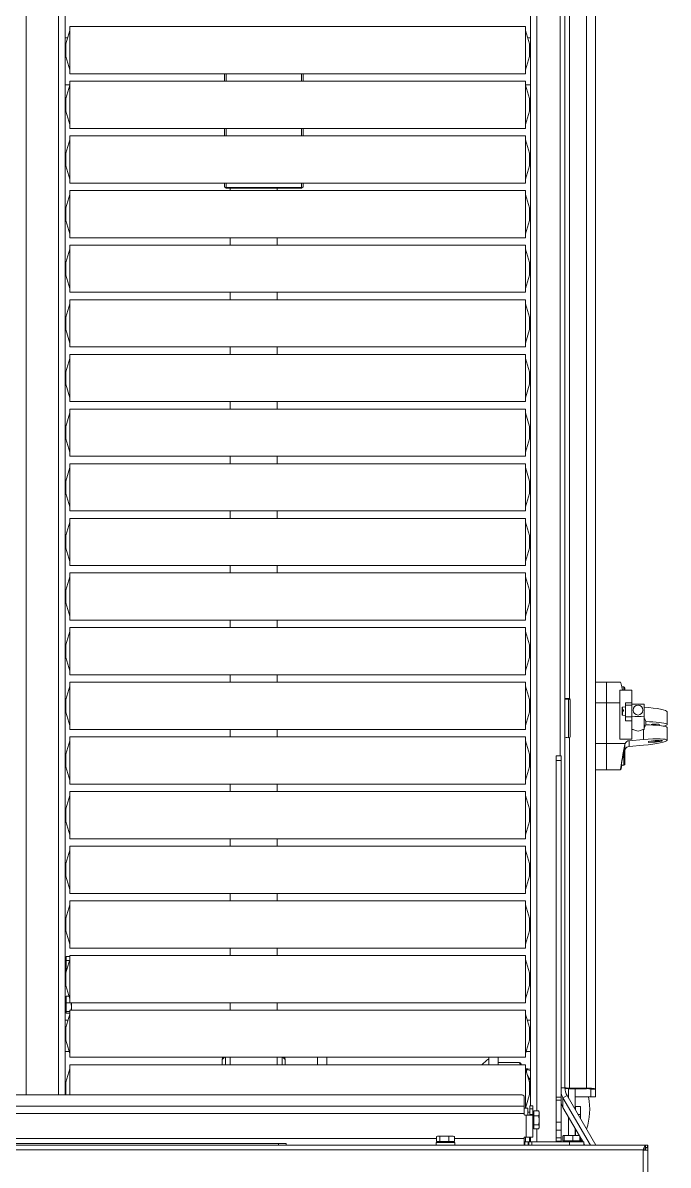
# Model space of a CAD drawing. Header units: millimetres. Extents: x -187347 to 135007, y -6415 to 292048.
# Drawn here: x -54872 to -54462, y 30257 to 30984 of the extents above; entities that cross this region are included whole.
import ezdxf

# ---------------------------------------------------------------- set-up
doc = ezdxf.new("R2010")
doc.units = ezdxf.units.MM
doc.header["$LTSCALE"] = 100
doc.layers.get('0').update_dxf_attribs({"lineweight": 18})
doc.layers.add('Layout Multivac', color=2, linetype='Continuous')

# ---------------------------------------------------------------- blocks, each defined once
blk = doc.blocks.new('I310 MD_right to left')
at = {"color": 0, "linetype": 'Continuous', "lineweight": 18}
for p, q in [((280.42, 381), (280.42, -325.3)), ((283.29, 381), (283.29, -325.3)), ((280.42, -325.3), (283.29, -325.3)), ((280.42, -325.3), (280.42, -326.7)), ((280.42, -326.7), (281.92, -326.7)), ((280.42, -326.9), (280.42, -326.7)), ((281.92, -325.3), (281.92, -326.7)), ((281.92, -326.7), (281.92, -326.9)), ((282.62, -325.5), (282.62, -325.3)), ((282.62, -326), (282.62, -325.5)), ((282.62, -325.5), (283.12, -325.5)), ((283.07, -326), (282.62, -326)), ((282.92, -325.3), (283.25, -325.62)), ((283.29, -325.5), (283.29, -325.3)), ((283.29, -325.5), (712.25, -325.5)), ((281.92, -326.9), (280.42, -326.9)), ((280.42, -328.5), (280.42, -327)), ((280.42, -327), (280.6, -327)), ((280.42, -327), (280.42, -328.5)), ((280.42, -327), (280.42, -327)), ((280.6, -328.5), (280.42, -328.5)), ((280.42, -328.5), (280.42, -328.5)), ((280.6, -327), (280.6, -328.5)), ((281.92, -327), (280.6, -327)), ((281.92, -328.5), (280.6, -328.5)), ((281.92, -327), (281.92, -328.5)), ((712.59, -328.5), (281.92, -328.5)), ((313.46, -328.5), (331.78, -360)), ((316.93, -328.5), (334.38, -358.51)), ((321.12, -329.61), (320.47, -328.5)), ((321.12, -328.5), (321.12, -330.5)), ((321.12, -330.5), (330.12, -330.5)), ((323.67, -334.01), (321.63, -330.5)), ((322.98, -330.5), (322.32, -331.67)), ((323.32, -333.4), (323.32, -330.5)), ((323.67, -334.29), (323.67, -331.1)), ((323.67, -331.1), (328.06, -331.1)), ((324.68, -330.5), (324.68, -331.1)), ((328.06, -334.29), (328.06, -331.1)), ((328.06, -331.1), (333.51, -331.1)), ((330.12, -330.5), (330.12, -328.5)), ((330.12, -330.5), (354.12, -330.5)), ((333.51, -334.29), (333.51, -331.1)), ((333.51, -331.1), (334.56, -331.1)), ((333.56, -331.1), (333.56, -330.5)), ((334.56, -334.29), (334.56, -331.1)), ((335.62, -331), (335.62, -330.5)), ((335.62, -331), (338.62, -331)), ((335.62, -333), (335.62, -331)), ((335.62, -333), (338.62, -333)), ((335.62, -338), (335.62, -333)), ((338.62, -331), (338.62, -330.5)), ((338.62, -333), (338.62, -331)), ((338.62, -338), (338.62, -333)), ((350.92, -338.74), (350.92, -330.5)), ((353.52, -347.5), (353.52, -333.5)), ((357.72, -333.5), (353.52, -333.5)), ((354.12, -328.5), (354.12, -330.5)), ((354.12, -330.5), (356.12, -330.5)), ((355.12, -333.5), (355.12, -330.5)), ((355.12, -332.31), (355.62, -332.31)), ((355.27, -332.31), (355.12, -332.43)), ((355.12, -333.17), (355.62, -333.11)), ((355.62, -333.5), (355.62, -330.5)), ((356.12, -330.5), (356.12, -328.5)), ((356.12, -330.5), (356.62, -330.5)), ((356.62, -330.5), (356.62, -328.5)), ((356.62, -330.5), (358.62, -330.5)), ((357.72, -347.5), (357.72, -333.5)), ((357.72, -333.5), (358.62, -333.5)), ((358.12, -333.5), (358.12, -330.5)), ((358.62, -328.5), (358.62, -330.5)), ((358.62, -330.5), (359.12, -330.5)), ((359.12, -328.5), (359.12, -332.7)), ((359.12, -332.7), (359.12, -333)), ((359.12, -332.7), (403.4, -332.7)), ((403.13, -328.5), (403.13, -330.1)), ((403.13, -330.1), (415.13, -330.1)), ((403.4, -333.89), (403.4, -330.7)), ((403.4, -330.7), (406.91, -330.7)), ((405.16, -334.1), (403.4, -333.89)), ((403.71, -333.99), (404.13, -334.1)), ((404.69, -330.1), (404.69, -330.7)), ((406.91, -333.89), (405.16, -334.1)), ((406.91, -333.89), (406.91, -330.7)), ((406.91, -330.7), (412.64, -330.7)), ((409.78, -334.1), (406.91, -333.89)), ((412.64, -333.89), (409.78, -334.1)), ((412.64, -333.89), (412.64, -330.7)), ((412.64, -330.7), (414.85, -330.7)), ((413.57, -330.7), (413.57, -330.1)), ((414.52, -333.95), (413.74, -334.1)), ((414.13, -334.1), (414.54, -333.99)), ((414.85, -333.89), (414.85, -330.7)), ((414.85, -332.7), (1015.4, -332.7)), ((415.13, -330.1), (415.13, -328.5)), ((510.42, -329.5), (510.42, -328.5)), ((515.42, -329.5), (510.42, -329.5)), ((515.42, -329.5), (515.42, -328.5)), ((916.92, -329.5), (515.42, -329.5)), ((325.87, -334.5), (323.67, -334.29)), ((334.38, -352.41), (323.91, -334.41)), ((324.03, -334.48), (324.12, -334.5)), ((325.87, -334.5), (324.12, -334.5)), ((328.06, -334.29), (325.87, -334.5)), ((325.87, -334.5), (330.78, -334.5)), ((326.32, -338.56), (326.32, -334.5)), ((326.62, -339.08), (326.62, -334.5)), ((330.78, -334.5), (328.06, -334.29)), ((333.51, -334.29), (330.78, -334.5)), ((330.78, -334.5), (334.03, -334.5)), ((330.82, -346.3), (330.82, -334.5)), ((332.37, -334.5), (334.56, -334.29)), ((334.56, -334.29), (334.03, -334.5)), ((334.12, -334.5), (334.2, -334.48)), ((335.62, -338), (338.62, -338)), ((335.62, -343), (335.62, -338)), ((338.62, -343), (338.62, -338)), ((349.67, -338.93), (349.52, -339.5)), ((349.52, -339.5), (349.52, -340.01)), ((349.72, -341.28), (349.52, -340.01)), ((349.52, -340.01), (349.52, -344.16)), ((349.52, -344.16), (349.72, -341.28)), ((349.72, -338.74), (352.92, -338.74)), ((349.72, -341.28), (352.92, -341.28)), ((352.92, -338.74), (352.92, -341.28)), ((353.52, -340.06), (352.92, -340.06)), ((352.92, -341.28), (352.92, -347.04)), ((404.13, -334.1), (405.16, -334.1)), ((405.16, -334.1), (409.78, -334.1)), ((409.78, -334.1), (413.74, -334.1)), ((413.74, -334.1), (414.13, -334.1)), ((323.32, -348), (323.32, -345.45)), ((323.32, -353), (323.32, -348)), ((323.32, -348), (324.81, -348)), ((335.62, -343), (338.62, -343)), ((335.62, -356.98), (335.62, -343)), ((338.62, -356.98), (338.62, -343)), ((349.72, -347.04), (349.52, -344.16)), ((349.52, -344.16), (349.52, -348.65)), ((349.52, -348.65), (349.72, -347.04)), ((349.72, -347.04), (352.92, -347.04)), ((352.92, -347.04), (352.92, -350.26)), ((353.52, -347.5), (357.72, -347.5)), ((353.52, -347.5), (353.52, -348)), ((353.52, -348), (355.52, -348)), ((353.52, -348), (353.52, -351.5)), ((355.52, -348), (355.52, -347.5)), ((355.52, -348), (355.52, -351.5)), ((356.72, -352), (356.72, -347.5)), ((357.72, -347.5), (358.62, -347.5)), ((359.12, -348), (359.12, -348.59)), ((326.32, -353), (323.32, -353)), ((326.32, -350.61), (326.32, -353)), ((326.62, -364.35), (326.62, -351.12)), ((334.38, -352.41), (334.38, -358.51)), ((349.72, -350.26), (349.52, -348.65)), ((349.52, -348.65), (349.52, -349.5)), ((349.52, -349.5), (349.67, -350.07)), ((349.69, -350.05), (349.72, -350.26)), ((349.72, -350.26), (352.92, -350.26)), ((350.92, -1341.37), (350.92, -350.26)), ((352.92, -348.94), (353.52, -348.94)), ((355.52, -351.5), (353.52, -351.5)), ((353.52, -351.5), (353.52, -353.5)), ((353.52, -353.5), (355.52, -353.5)), ((355.12, -1345.03), (355.12, -353.5)), ((355.52, -349.5), (356.72, -349.5)), ((355.52, -353.5), (355.52, -351.5)), ((358.12, -352.05), (355.62, -360.55)), ((356.72, -352), (359.12, -352)), ((358.12, -379.55), (358.12, -352)), ((359.12, -348.59), (359.12, -353.26)), ((359.12, -348.59), (1071.12, -348.59)), ((359.12, -353.26), (1071.12, -353.26)), ((359.12, -353.26), (359.12, -359.09)), ((316.62, -359.07), (313.62, -359.07)), ((313.62, -359.14), (313.62, -359.07)), ((316.62, -359.14), (313.62, -359.14)), ((313.62, -364), (313.62, -359.14)), ((326.62, -359.07), (316.62, -359.07)), ((316.62, -359.07), (316.62, -359.14)), ((316.62, -364), (316.62, -359.14)), ((330.82, -364.35), (330.82, -358.34)), ((331.78, -360), (334.38, -358.51)), ((335.62, -356.98), (338.62, -356.98)), ((335.62, -358.94), (335.62, -356.98)), ((335.62, -358.94), (338.62, -358.94)), ((335.62, -572.95), (335.62, -358.94)), ((338.62, -358.94), (338.62, -356.98)), ((338.62, -572.95), (338.62, -358.94)), ((355.62, -362.05), (355.12, -362.05)), ((355.62, -368.55), (355.62, -360.55)), ((361.12, -360.5), (1069.12, -360.5)), ((648.12, -379.55), (648.12, -360.5)), ((650.62, -360.55), (650.61, -360.5)), ((650.62, -368.55), (650.62, -360.55)), ((651.12, -362.05), (650.62, -362.05)), ((651.12, -1345.03), (651.12, -360.5)), ((655.32, -1341.37), (655.32, -360.5)), ((675.92, -1341.37), (675.92, -360.5)), ((316.62, -364), (313.62, -364)), ((313.62, -364), (313.62, -1229.5)), ((319.42, -364.35), (319.42, -364.71)), ((319.42, -364.35), (330.32, -364.35)), ((319.42, -364.71), (319.42, -1230.21)), ((319.42, -364.71), (330.32, -364.71)), ((330.32, -364.71), (330.32, -364.35)), ((330.32, -364.71), (330.32, -587.54)), ((333.12, -1224.3), (333.12, -364.96)), ((333.12, -364.96), (335.62, -364.96)), ((355.12, -367.05), (355.62, -367.05)), ((355.73, -368.9), (355.12, -368.83)), ((355.62, -368.55), (358.12, -377.05)), ((648.12, -377.05), (650.62, -368.55)), ((650.62, -367.05), (651.12, -367.05)), ((356.76, -372.57), (355.82, -370.96)), ((356.74, -376.28), (357.62, -376.29)), ((356.86, -372.75), (356.76, -372.57)), ((357.62, -377), (356.78, -377)), ((357.62, -375.35), (357.62, -376.29)), ((357.62, -376.29), (357.62, -377)), ((357.62, -376.29), (357.9, -376.29)), ((358.11, -377), (357.62, -377)), ((358.12, -379.55), (648.12, -379.55)), ((648.12, -384.29), (358.12, -384.29)), ((358.12, -414.29), (358.12, -384.29)), ((361.33, -380.5), (360.78, -379.55)), ((361.45, -379.55), (362.2, -381)), ((362.2, -381), (375.62, -381)), ((375.62, -384.29), (375.62, -379.55)), ((381.62, -384.29), (381.62, -379.55)), ((484.62, -379.55), (484.62, -384.29)), ((490.62, -379.55), (490.62, -384.29)), ((511.12, -382.97), (511.12, -379.55)), ((511.12, -382.97), (512.57, -384.29)), ((513.12, -379.55), (513.12, -384.29)), ((516.12, -379.55), (516.12, -384.29)), ((546.12, -384.29), (546.12, -379.55)), ((549.12, -384.29), (549.12, -379.55)), ((549.68, -384.29), (551.12, -382.97)), ((551.12, -379.55), (551.12, -382.97)), ((648.12, -414.29), (648.12, -384.29)), ((357.79, -387.93), (355.12, -387.93)), ((358.12, -386.79), (355.62, -395.29)), ((650.62, -395.29), (648.12, -386.79)), ((651.12, -387.93), (648.46, -387.93)), ((355.62, -396.79), (355.12, -396.79)), ((355.62, -403.29), (355.62, -395.29)), ((650.62, -403.29), (650.62, -395.29)), ((651.12, -396.79), (650.62, -396.79)), ((355.12, -401.79), (355.62, -401.79)), ((355.62, -403.29), (358.12, -411.79)), ((648.12, -411.79), (650.62, -403.29)), ((650.62, -401.79), (651.12, -401.79)), ((355.12, -407.93), (356.99, -407.93)), ((648.12, -412.29), (650.52, -412.29)), ((648.12, -413.48), (650.52, -413.48)), ((649.26, -407.93), (651.12, -407.93)), ((650.52, -412.29), (650.52, -413.48)), ((651.12, -413.34), (650.52, -413.34)), ((650.52, -413.48), (650.52, -418.97)), ((358.12, -414.29), (648.12, -414.29)), ((648.12, -419.03), (358.12, -419.03)), ((358.12, -449.03), (358.12, -419.03)), ((516.12, -414.29), (516.12, -419.03)), ((546.12, -419.03), (546.12, -414.29)), ((647.12, -416.23), (647.27, -414.29)), ((647.12, -414.29), (647.12, -416.23)), ((647.12, -416.23), (647.12, -419.03)), ((647.33, -418.97), (650.52, -418.97)), ((648.12, -449.03), (648.12, -419.03)), ((650.52, -418.97), (650.52, -423.27)), ((358.12, -421.53), (355.62, -430.03)), ((650.62, -430.03), (648.12, -421.53)), ((648.63, -423.27), (650.52, -423.27)), ((650.52, -422.22), (651.12, -422.22)), ((355.62, -431.53), (355.12, -431.53)), ((355.62, -438.03), (355.62, -430.03)), ((650.62, -438.03), (650.62, -430.03)), ((651.12, -431.53), (650.62, -431.53)), ((355.12, -436.53), (355.62, -436.53)), ((355.62, -438.03), (358.12, -446.53)), ((648.12, -446.53), (650.62, -438.03)), ((650.04, -439.99), (650.52, -439.99)), ((650.52, -438.37), (650.52, -439.99)), ((650.52, -439.99), (650.52, -445.76)), ((651.12, -438.15), (650.58, -438.15)), ((650.62, -436.53), (651.12, -436.53)), ((358.12, -449.03), (648.12, -449.03)), ((516.12, -449.03), (516.12, -453.77)), ((546.12, -453.77), (546.12, -449.03)), ((648.12, -448.36), (650.52, -448.36)), ((648.35, -445.76), (650.52, -445.76)), ((650.52, -445.76), (650.52, -448.36)), ((650.52, -447.03), (651.12, -447.03)), ((358.12, -456.27), (355.62, -464.77)), ((648.12, -453.77), (358.12, -453.77)), ((358.12, -483.77), (358.12, -453.77)), ((648.12, -483.77), (648.12, -453.77)), ((650.62, -464.77), (648.12, -456.27)), ((355.62, -472.77), (355.62, -464.77)), ((650.62, -472.77), (650.62, -464.77)), ((355.62, -466.27), (355.12, -466.27)), ((355.12, -471.27), (355.62, -471.27)), ((651.12, -466.27), (650.62, -466.27)), ((650.62, -471.27), (651.12, -471.27)), ((355.62, -472.77), (358.12, -481.27)), ((648.12, -481.27), (650.62, -472.77)), ((358.12, -483.77), (648.12, -483.77)), ((516.12, -483.77), (516.12, -488.5)), ((546.12, -488.5), (546.12, -483.77)), ((358.12, -491), (355.62, -499.5)), ((648.12, -488.5), (358.12, -488.5)), ((358.12, -518.5), (358.12, -488.5)), ((648.12, -518.5), (648.12, -488.5)), ((650.62, -499.5), (648.12, -491)), ((355.62, -501), (355.12, -501)), ((355.62, -507.5), (355.62, -499.5)), ((650.62, -507.5), (650.62, -499.5)), ((651.12, -501), (650.62, -501)), ((355.12, -506), (355.62, -506)), ((355.62, -507.5), (358.12, -516)), ((648.12, -516), (650.62, -507.5)), ((650.62, -506), (651.12, -506)), ((358.12, -518.5), (648.12, -518.5)), ((516.12, -518.5), (516.12, -523.24)), ((546.12, -523.24), (546.12, -518.5)), ((358.12, -525.74), (355.62, -534.24)), ((648.12, -523.24), (358.12, -523.24)), ((358.12, -553.24), (358.12, -523.24)), ((648.12, -553.24), (648.12, -523.24)), ((650.62, -534.24), (648.12, -525.74)), ((355.62, -535.74), (355.12, -535.74)), ((355.62, -542.24), (355.62, -534.24)), ((650.62, -542.24), (650.62, -534.24)), ((651.12, -535.74), (650.62, -535.74)), ((355.12, -540.74), (355.62, -540.74)), ((355.62, -542.24), (358.12, -550.74)), ((648.12, -550.74), (650.62, -542.24)), ((650.62, -540.74), (651.12, -540.74)), ((358.12, -553.24), (648.12, -553.24)), ((648.12, -557.98), (358.12, -557.98)), ((358.12, -587.98), (358.12, -557.98)), ((516.12, -553.24), (516.12, -557.98)), ((546.12, -557.98), (546.12, -553.24)), ((648.12, -587.98), (648.12, -557.98)), ((358.12, -560.48), (355.62, -568.98)), ((650.62, -568.98), (648.12, -560.48)), ((295.12, -579.52), (295.12, -570.52)), ((297.19, -570.02), (295.62, -570.02)), ((295.62, -570.02), (295.62, -578.74)), ((306.62, -566.97), (297.7, -566.97)), ((313.62, -566.97), (306.62, -566.97)), ((306.62, -583.8), (306.62, -566.97)), ((335.62, -572.95), (338.62, -572.95)), ((335.62, -576), (335.62, -572.95)), ((338.62, -576), (338.62, -572.95)), ((355.62, -570.48), (355.12, -570.48)), ((355.62, -576.98), (355.62, -568.98)), ((650.62, -576.98), (650.62, -568.98)), ((651.12, -570.48), (650.62, -570.48)), ((295.04, -579.51), (294.84, -580.14)), ((295.04, -583.16), (295.04, -579.51)), ((335.62, -576), (338.62, -576)), ((336.12, -1224.3), (336.12, -576)), ((355.12, -575.48), (355.62, -575.48)), ((355.62, -576.98), (358.12, -585.48)), ((648.12, -585.48), (650.62, -576.98)), ((650.62, -575.48), (651.12, -575.48)), ((268.12, -585.84), (268.12, -593.88)), ((271.37, -585.26), (275.62, -584.6)), ((271.37, -585.86), (271.37, -585.26)), ((275.62, -585.79), (271.37, -585.86)), ((271.62, -585.85), (271.62, -585.46)), ((275.62, -585), (271.79, -585.27)), ((275.62, -585.01), (271.82, -585.27)), ((271.82, -585.27), (271.82, -585.81)), ((271.82, -585.81), (272.31, -585.84)), ((275.62, -584.6), (279.87, -584.53)), ((275.62, -585), (275.62, -584.6)), ((279.09, -585.25), (275.62, -585)), ((279.08, -585.25), (275.62, -585.01)), ((279.87, -585.13), (275.62, -585.79)), ((277.2, -585.54), (277.03, -585.53)), ((279.87, -584.53), (279.87, -585.13)), ((283.12, -582.72), (292.35, -581.92)), ((283.12, -586.38), (292.35, -585.58)), ((283.12, -592.73), (283.12, -586.38)), ((298.12, -586.65), (290.62, -586.65)), ((290.62, -586.65), (290.62, -598.2)), ((292.35, -585.58), (292.35, -581.92)), ((294.84, -583.8), (295.04, -583.16)), ((294.84, -583.8), (306.62, -583.8)), ((298.12, -586.65), (298.12, -617.65)), ((306.62, -609.6), (306.62, -583.8)), ((313.62, -583.8), (306.62, -583.8)), ((329.78, -588.03), (329.78, -611.86)), ((330.32, -587.54), (330.28, -587.54)), ((330.82, -611.99), (330.82, -587.54)), ((358.12, -587.98), (648.12, -587.98)), ((516.12, -587.98), (516.12, -592.72)), ((546.12, -592.72), (546.12, -587.98)), ((273.12, -595.24), (273.12, -595.97)), ((282.62, -596.02), (282.02, -594.87)), ((282.62, -600.86), (282.62, -592.73)), ((283.62, -592.73), (283.12, -592.73)), ((290.62, -592.73), (289.62, -592.73)), ((358.12, -595.22), (355.62, -603.72)), ((648.12, -592.72), (358.12, -592.72)), ((358.12, -622.72), (358.12, -592.72)), ((648.12, -622.72), (648.12, -592.72)), ((650.62, -603.72), (648.12, -595.22)), ((268.12, -595.86), (268.12, -603.9)), ((278.12, -595.97), (278.12, -595.6)), ((278.27, -595.86), (278.12, -595.76)), ((281.72, -597.68), (281.72, -595.7)), ((282.62, -608.8), (282.62, -600.86)), ((294.62, -598.2), (290.62, -598.2)), ((290.62, -600.43), (290.62, -598.2)), ((290.62, -600.86), (290.62, -600.43)), ((294.62, -600.73), (290.62, -600.73)), ((290.62, -600.86), (290.62, -608.8)), ((294.62, -600.73), (294.62, -598.2)), ((294.62, -608.21), (294.62, -600.73)), ((296.44, -601.8), (294.62, -601.64)), ((296.44, -604.31), (296.44, -601.8)), ((296.62, -602), (296.62, -604.28)), ((294.62, -608.21), (290.62, -608.21)), ((290.62, -609.61), (290.62, -608.8)), ((294.62, -609.61), (290.62, -609.61)), ((290.62, -609.61), (290.62, -617.65)), ((294.62, -607.14), (296.44, -606.99)), ((294.62, -609.61), (294.62, -608.21)), ((295.77, -605.11), (295.77, -604.32)), ((296.44, -606.99), (296.44, -605.1)), ((296.62, -604.5), (296.62, -605.08)), ((296.62, -605.08), (296.62, -606.79)), ((298.12, -609.6), (306.62, -609.6)), ((306.62, -622.77), (306.62, -609.6)), ((313.62, -609.6), (306.62, -609.6)), ((355.62, -605.22), (355.12, -605.22)), ((355.62, -611.72), (355.62, -603.72)), ((650.62, -611.72), (650.62, -603.72)), ((651.12, -605.22), (650.62, -605.22)), ((330.28, -611.99), (330.28, -612.35)), ((330.28, -611.99), (330.32, -611.99)), ((330.28, -612.35), (330.32, -612.35)), ((330.32, -611.99), (330.32, -612.35)), ((330.32, -612.35), (330.32, -1230.21)), ((355.12, -610.22), (355.62, -610.22)), ((355.62, -611.72), (358.12, -620.22)), ((648.12, -620.22), (650.62, -611.72)), ((650.62, -610.22), (651.12, -610.22)), ((290.62, -617.65), (298.12, -617.65)), ((295.12, -619.22), (295.12, -617.65)), ((295.62, -617.65), (295.62, -619.54)), ((295.62, -619.54), (295.62, -619.72)), ((295.62, -619.72), (296.93, -619.72)), ((297.7, -622.77), (306.62, -622.77)), ((306.62, -622.77), (313.62, -622.77)), ((358.12, -622.72), (648.12, -622.72)), ((516.12, -622.72), (516.12, -627.46)), ((546.12, -627.46), (546.12, -622.72)), ((358.12, -629.96), (355.62, -638.46)), ((648.12, -627.46), (358.12, -627.46)), ((358.12, -657.46), (358.12, -627.46)), ((648.12, -657.46), (648.12, -627.46)), ((650.62, -638.46), (648.12, -629.96)), ((355.62, -646.46), (355.62, -638.46)), ((650.62, -646.46), (650.62, -638.46)), ((355.62, -639.96), (355.12, -639.96)), ((355.12, -644.96), (355.62, -644.96)), ((651.12, -639.96), (650.62, -639.96)), ((650.62, -644.96), (651.12, -644.96)), ((355.62, -646.46), (358.12, -654.96)), ((648.12, -654.96), (650.62, -646.46)), ((358.12, -657.46), (648.12, -657.46)), ((516.12, -657.46), (516.12, -662.2)), ((546.12, -662.2), (546.12, -657.46)), ((358.12, -664.7), (355.62, -673.2)), ((648.12, -662.2), (358.12, -662.2)), ((358.12, -692.2), (358.12, -662.2)), ((648.12, -692.2), (648.12, -662.2)), ((650.62, -673.2), (648.12, -664.7)), ((355.62, -674.7), (355.12, -674.7)), ((355.62, -681.2), (355.62, -673.2)), ((650.62, -681.2), (650.62, -673.2)), ((651.12, -674.7), (650.62, -674.7)), ((355.12, -679.7), (355.62, -679.7)), ((355.62, -681.2), (358.12, -689.7)), ((648.12, -689.7), (650.62, -681.2)), ((650.62, -679.7), (651.12, -679.7)), ((358.12, -692.2), (648.12, -692.2)), ((648.12, -696.94), (358.12, -696.94)), ((358.12, -726.94), (358.12, -696.94)), ((516.12, -692.2), (516.12, -696.94)), ((546.12, -696.94), (546.12, -692.2)), ((648.12, -726.94), (648.12, -696.94)), ((358.12, -699.44), (355.62, -707.94)), ((650.62, -707.94), (648.12, -699.44)), ((355.62, -709.44), (355.12, -709.44)), ((355.62, -715.94), (355.62, -707.94)), ((650.62, -715.94), (650.62, -707.94)), ((651.12, -709.44), (650.62, -709.44)), ((355.12, -714.44), (355.62, -714.44)), ((355.62, -715.94), (358.12, -724.44)), ((648.12, -724.44), (650.62, -715.94)), ((650.62, -714.44), (651.12, -714.44)), ((358.12, -726.94), (648.12, -726.94)), ((648.12, -731.68), (358.12, -731.68)), ((358.12, -761.68), (358.12, -731.68)), ((516.12, -726.94), (516.12, -731.68)), ((546.12, -731.68), (546.12, -726.94)), ((648.12, -761.68), (648.12, -731.68)), ((358.12, -734.18), (355.62, -742.68)), ((650.62, -742.68), (648.12, -734.18)), ((355.62, -744.18), (355.12, -744.18)), ((355.62, -750.68), (355.62, -742.68)), ((650.62, -750.68), (650.62, -742.68)), ((651.12, -744.18), (650.62, -744.18)), ((355.12, -749.18), (355.62, -749.18)), ((355.62, -750.68), (358.12, -759.18)), ((648.12, -759.18), (650.62, -750.68)), ((650.62, -749.18), (651.12, -749.18)), ((358.12, -761.68), (648.12, -761.68)), ((516.12, -761.68), (516.12, -766.42)), ((546.12, -766.42), (546.12, -761.68)), ((358.12, -768.92), (355.62, -777.42)), ((648.12, -766.42), (358.12, -766.42)), ((358.12, -796.42), (358.12, -766.42)), ((648.12, -796.42), (648.12, -766.42)), ((650.62, -777.42), (648.12, -768.92)), ((355.62, -778.92), (355.12, -778.92)), ((355.12, -783.92), (355.62, -783.92)), ((355.62, -785.42), (355.62, -777.42)), ((650.62, -785.42), (650.62, -777.42)), ((651.12, -778.92), (650.62, -778.92)), ((650.62, -783.92), (651.12, -783.92)), ((355.62, -785.42), (358.12, -793.92)), ((648.12, -793.92), (650.62, -785.42)), ((358.12, -796.42), (648.12, -796.42)), ((516.12, -796.42), (516.12, -801.16)), ((546.12, -801.16), (546.12, -796.42)), ((358.12, -803.66), (355.62, -812.16)), ((648.12, -801.16), (358.12, -801.16)), ((358.12, -831.16), (358.12, -801.16)), ((648.12, -831.16), (648.12, -801.16)), ((650.62, -812.16), (648.12, -803.66)), ((355.62, -820.16), (355.62, -812.16)), ((650.62, -820.16), (650.62, -812.16)), ((355.62, -813.66), (355.12, -813.66)), ((355.12, -818.66), (355.62, -818.66)), ((355.62, -820.16), (358.12, -828.66)), ((648.12, -828.66), (650.62, -820.16)), ((651.12, -813.66), (650.62, -813.66)), ((650.62, -818.66), (651.12, -818.66)), ((358.12, -831.16), (648.12, -831.16)), ((516.12, -831.16), (516.12, -835.9)), ((546.12, -835.9), (546.12, -831.16)), ((358.12, -838.4), (355.62, -846.9)), ((648.12, -835.9), (358.12, -835.9)), ((358.12, -865.9), (358.12, -835.9)), ((648.12, -865.9), (648.12, -835.9)), ((650.62, -846.9), (648.12, -838.4)), ((355.62, -848.4), (355.12, -848.4)), ((355.62, -854.9), (355.62, -846.9)), ((650.62, -854.9), (650.62, -846.9)), ((651.12, -848.4), (650.62, -848.4)), ((355.12, -853.4), (355.62, -853.4)), ((355.62, -854.9), (358.12, -863.4)), ((648.12, -863.4), (650.62, -854.9)), ((650.62, -853.4), (651.12, -853.4)), ((358.12, -865.9), (648.12, -865.9)), ((648.12, -870.63), (358.12, -870.63)), ((358.12, -900.63), (358.12, -870.63)), ((516.12, -865.9), (516.12, -870.63)), ((546.12, -870.63), (546.12, -865.9)), ((648.12, -900.63), (648.12, -870.63)), ((358.12, -873.13), (355.62, -881.63)), ((650.62, -881.63), (648.12, -873.13)), ((355.62, -883.13), (355.12, -883.13)), ((355.62, -889.63), (355.62, -881.63)), ((650.62, -889.63), (650.62, -881.63)), ((651.12, -883.13), (650.62, -883.13)), ((355.12, -888.13), (355.62, -888.13)), ((355.62, -889.63), (358.12, -898.13)), ((648.12, -898.13), (650.62, -889.63)), ((650.62, -888.13), (651.12, -888.13)), ((358.12, -900.63), (648.12, -900.63)), ((648.12, -905.37), (358.12, -905.37)), ((358.12, -935.37), (358.12, -905.37)), ((516.12, -900.63), (516.12, -905.37)), ((546.12, -905.37), (546.12, -900.63)), ((648.12, -935.37), (648.12, -905.37)), ((358.12, -907.87), (355.62, -916.37)), ((650.62, -916.37), (648.12, -907.87)), ((355.62, -917.87), (355.12, -917.87)), ((355.62, -924.37), (355.62, -916.37)), ((650.62, -924.37), (650.62, -916.37)), ((651.12, -917.87), (650.62, -917.87)), ((355.12, -922.87), (355.62, -922.87)), ((355.62, -924.37), (358.12, -932.87)), ((648.12, -932.87), (650.62, -924.37)), ((650.62, -922.87), (651.12, -922.87)), ((358.12, -935.37), (648.12, -935.37)), ((499.62, -937.72), (500.62, -936.81)), ((500.62, -936.81), (500.62, -937.3)), ((500.62, -936.81), (548.62, -936.81)), ((516.12, -935.37), (516.12, -936.81)), ((546.12, -936.81), (546.12, -935.37)), ((548.62, -936.81), (548.62, -937.3)), ((548.62, -936.81), (549.62, -937.72)), ((358.12, -942.61), (355.62, -951.11)), ((648.12, -940.11), (358.12, -940.11)), ((358.12, -970.11), (358.12, -940.11)), ((499.62, -937.72), (500.62, -937.3)), ((499.62, -940.11), (499.62, -937.72)), ((500.62, -937.3), (500.62, -940.11)), ((548.62, -937.3), (500.62, -937.3)), ((548.62, -940.11), (548.62, -937.3)), ((549.62, -937.72), (548.62, -937.3)), ((549.62, -937.72), (549.62, -940.11)), ((648.12, -970.11), (648.12, -940.11)), ((650.62, -951.11), (648.12, -942.61)), ((355.62, -959.11), (355.62, -951.11)), ((650.62, -959.11), (650.62, -951.11)), ((355.62, -952.61), (355.12, -952.61)), ((355.12, -957.61), (355.62, -957.61)), ((651.12, -952.61), (650.62, -952.61)), ((650.62, -957.61), (651.12, -957.61)), ((355.62, -959.11), (358.12, -967.61)), ((648.12, -967.61), (650.62, -959.11)), ((358.12, -970.11), (648.12, -970.11)), ((499.62, -974.85), (499.62, -970.11)), ((500.62, -970.11), (500.62, -974.85)), ((548.62, -974.85), (548.62, -970.11)), ((549.62, -970.11), (549.62, -974.85)), ((358.12, -977.35), (355.62, -985.85)), ((648.12, -974.85), (358.12, -974.85)), ((358.12, -1004.85), (358.12, -974.85)), ((648.12, -1004.85), (648.12, -974.85)), ((650.62, -985.85), (648.12, -977.35)), ((355.62, -987.35), (355.12, -987.35)), ((355.62, -993.85), (355.62, -985.85)), ((650.62, -993.85), (650.62, -985.85)), ((651.12, -987.35), (650.62, -987.35)), ((355.12, -992.35), (355.62, -992.35)), ((355.62, -993.85), (358.12, -1002.35)), ((648.12, -1002.35), (650.62, -993.85)), ((650.62, -992.35), (651.12, -992.35)), ((358.12, -1002.49), (355.12, -1002.49)), ((358.12, -1004.85), (648.12, -1004.85)), ((499.62, -1009.59), (499.62, -1004.85)), ((500.62, -1004.85), (500.62, -1009.59)), ((548.62, -1009.59), (548.62, -1004.85)), ((549.62, -1004.85), (549.62, -1009.59)), ((651.12, -1002.49), (648.12, -1002.49)), ((358.12, -1012.09), (355.62, -1020.59)), ((648.12, -1009.59), (358.12, -1009.59)), ((358.12, -1039.59), (358.12, -1009.59)), ((648.12, -1039.59), (648.12, -1009.59)), ((650.62, -1020.59), (648.12, -1012.09)), ((355.62, -1022.09), (355.12, -1022.09)), ((355.62, -1028.59), (355.62, -1020.59)), ((650.62, -1028.59), (650.62, -1020.59)), ((651.12, -1022.09), (650.62, -1022.09)), ((355.12, -1027.09), (355.62, -1027.09)), ((355.62, -1028.59), (358.12, -1037.09)), ((648.12, -1037.09), (650.62, -1028.59)), ((650.62, -1027.09), (651.12, -1027.09)), ((355.12, -1032.49), (356.77, -1032.49)), ((649.48, -1032.49), (651.12, -1032.49)), ((358.12, -1039.59), (648.12, -1039.59))]:
    blk.add_line(p, q, dxfattribs=at)
at = {"color": 0, "linetype": 'Continuous', "lineweight": 18, "flags": 128}
for points in [[(283.29, -325.5), (282.9, -326.65), (282.55, -327.62), (282.23, -328.27), (281.92, -328.5)], [(403.4, -333.89), (403.64, -333.97), (403.73, -333.98)], [(413.74, -334.1), (412.88, -333.97), (412.64, -333.89)], [(323.67, -334.29), (323.79, -334.37), (324.2, -334.5)], [(334.03, -334.5), (333.62, -334.37), (333.51, -334.29)], [(349.52, -340.01), (349.65, -339.02), (349.72, -338.74)], [(313.62, -364), (313.73, -364.14), (314.06, -364.27), (314.6, -364.4), (315.32, -364.5), (316.2, -364.59), (317.2, -364.66), (318.29, -364.7), (319.42, -364.71)], [(355.12, -369.57), (355.81, -370.11), (356.22, -370.59)], [(355.82, -370.96), (355.14, -370), (355.12, -369.99)], [(355.12, -375.85), (355.85, -376.16), (356.74, -376.28)], [(356.78, -377), (355.38, -376.8), (355.12, -376.68)], [(356.76, -372.57), (356.8, -372.62), (356.82, -372.63)], [(511.46, -384.29), (511.31, -383.94), (511.12, -382.97)], [(551.12, -382.97), (550.94, -383.94), (550.78, -384.29)], [(647.33, -418.97), (647.25, -418.38), (647.12, -416.23)], [(274.53, -585.81), (273.89, -585.75), (273.36, -585.66), (273.17, -585.54), (273.36, -585.43), (273.89, -585.33), (274.07, -585.31)], [(274.07, -585.31), (274.68, -585.27), (275.62, -585.24)], [(275.62, -585.47), (274.76, -585.49), (274.74, -585.49)], [(277.03, -585.53), (276.48, -585.49), (275.62, -585.47)], [(281.72, -595.7), (279.43, -595.65), (277.22, -595.56), (275.16, -595.43), (273.28, -595.26), (271.65, -595.06), (270.29, -594.83), (269.24, -594.57), (268.53, -594.3), (268.17, -594.02), (268.12, -593.88)], [(270.53, -594.87), (270.29, -594.92), (269.24, -595.17), (268.53, -595.44), (268.17, -595.72), (268.17, -596.01), (268.53, -596.29), (269.24, -596.56), (270.29, -596.81), (271.65, -597.04), (273.28, -597.24), (275.16, -597.41), (277.22, -597.54), (279.43, -597.64), (281.72, -597.68)], [(282.62, -593.72), (281.85, -595.2), (281.72, -595.7)], [(273.12, -595.76), (273.02, -595.8), (273.02, -595.92), (273.37, -596.03), (274.03, -596.12), (274.9, -596.17), (275.87, -596.19), (276.8, -596.15), (277.58, -596.08), (278.09, -595.98), (278.27, -595.86), (278.27, -595.86)], [(281.72, -597.68), (282.33, -599.24), (282.62, -599.68)], [(296.44, -604.31), (296.25, -604.31), (295.77, -604.32)], [(296.44, -604.48), (296.25, -604.48), (295.77, -604.47)], [(295.77, -605.11), (296.25, -605.11), (296.44, -605.1)]]:
    blk.add_lwpolyline(points, dxfattribs=at)
at = {"color": 0, "linetype": 'Continuous', "lineweight": 18}
blk.add_circle((286.63, -605.02), 3.13, dxfattribs=at)
for centre, radius, start, end in [((281.08, -324.83), 2.33, 291.28894, 333.16898), ((358.62, -333), 0.5, 270, 0), ((357.62, -351), 40.25, 162.04466, 191.56208), ((358.62, -348), 0.5, 0, 90), ((323.27, -358.88), 12.85, 16.06007, 30.19116), ((323.25, -364.96), 9.87, 0.01179, 30.20325), ((323.27, -364.97), 12.85, 16.06007, 30.19116), ((360.87, -358.73), 1.79, 191.42175, 278.04947), ((318.73, -358.35), 6.04, 249.54663, 276.5567), ((330.41, -406.38), 42.04, 86.31377, 90.11372), ((331.01, -370.71), 6.04, 69.54663, 96.5567), ((356.27, -370.61), 0.565, 217.77326, 282.33776), ((360.73, -376.39), 4, 178.4496, 188.73646), ((362.2, -380), 1, 210, 265.67328), ((357.62, -351), 40.25, 306.60346, 314.82457), ((295.62, -570.52), 0.5, 90, 180), ((292.1, -578.94), 3, 274.82571, 336.3243), ((295.62, -579.52), 0.5, 180, 237.96929), ((274.5, -588.02), 2.55, 84.53114, 116.31752), ((276.07, -593.71), 8.47, 77.4526, 93.00183), ((292.1, -582.59), 3, 274.82571, 336.3243), ((330.27, -588.04), 0.498, 89.78647, 179.78486), ((331.01, -593.54), 6.04, 69.54663, 96.5567), ((283.12, -469.71), 123.02, 269.76716, 270.00003), ((286.62, -596.77), 5.03, 53.37784, 126.62216), ((286.62, -527.92), 73.04, 266.86071, 273.13929), ((296.42, -602), 0.2, 0, 85), ((286.62, -535.27), 73.63, 266.88594, 273.11406), ((296.47, -603.85), 0.465, 266.23695, 289.11159), ((296.47, -604.94), 0.465, 70.88841, 93.76305), ((296.49, -604.8), 0.308, 260.26813, 295.08041), ((296.42, -606.79), 0.2, 275, 0), ((330.27, -611.49), 0.498, 180.21514, 270.21353), ((330.27, -611.85), 0.498, 180.21514, 270.21353), ((330.41, -653.98), 42, 86.29219, 90.1148), ((331.01, -618.35), 6.04, 69.54663, 96.5567), ((295.62, -619.22), 0.5, 180, 270)]:
    blk.add_arc(centre, radius, start, end, dxfattribs=at)
for centre, major_axis, ratio, start_param, end_param in [((294.92, -581.97), (2.78, 15), 0.022002, 4.637038, 6.936542), ((296.23, -575.02), (0.97, 5.25), 0.022002, 2.760779, 6.165093), ((296.23, -575.02), (0.97, 5.25), 0.022002, 6.165093, 6.59711), ((294.92, -581.97), (2.78, 15), 0.022002, 1.380814, 1.409962), ((283.12, -584.55), (15, 1.31), 0.120958, 1.560221, 4.701813), ((271.82, -585.47), (0.151, -0.141), 0.931457, 2.285774, 3.85657), ((271.82, -586.01), (0.151, 0.141), 0.931457, 0.855819, 1.468228), ((283.12, -605.2), (15, -1.31), 0.120958, 3.152168, 4.689108), ((294.92, -607.77), (-2.78, 15), 0.022002, 2.285531, 3.137512)]:
    blk.add_ellipse(centre, major_axis=major_axis, ratio=ratio, start_param=start_param, end_param=end_param, dxfattribs=at)

msp = doc.modelspace()

# ---------------------------------------------------------------- block references
at = {"layer": 'Layout Multivac', "rotation": 180}
msp.add_blockref('I310 MD_right to left', (-54194.18, 29941.68, 3.45), dxfattribs=at)

doc.saveas('drawing.dxf')
